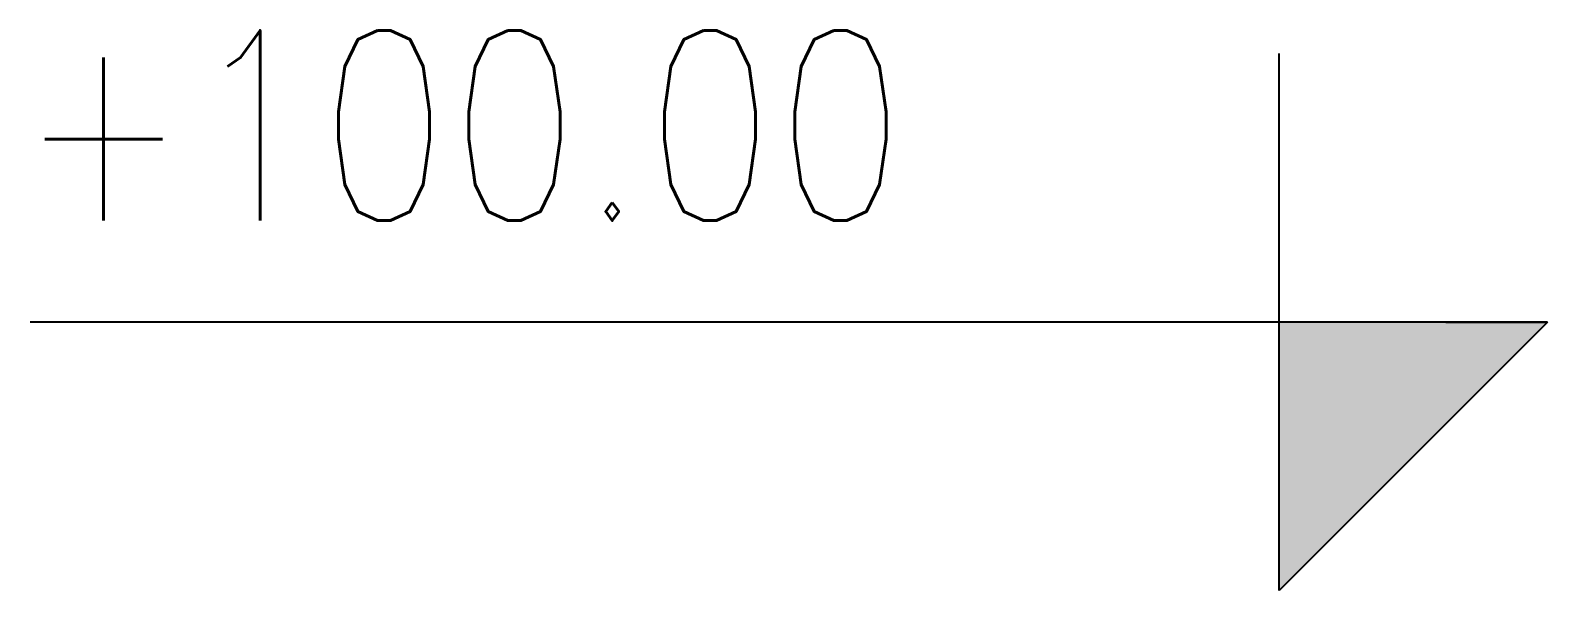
# Model space of a CAD drawing. Header units: millimetres. Extents: x 18963 to 156110, y 10619 to 121460.
# Drawn here: x 18990.32 to 19022.24, y 94683.75 to 94695.53 of the extents above; entities that cross this region are included whole.
import ezdxf
from ezdxf.enums import TextEntityAlignment as Align

# ---------------------------------------------------------------- set-up
doc = ezdxf.new("R2010")
doc.units = ezdxf.units.MM
doc.header["$MEASUREMENT"] = 0
for name, color, linetype in [('Ano_Tag_Lvl', 95, 'Continuous'), ('Hth_Section tag', 204, 'Continuous'), ('Txt_Tag', 95, 'Continuous')]:
    doc.layers.add(name, color=color, linetype=linetype)
doc.styles.add('Jwalant', font='romans.shx', dxfattribs={"width": 0.8})

# ---------------------------------------------------------------- blocks, each defined once
blk = doc.blocks.new('Level Tag Elevation')
at = {"layer": 'Hth_Section tag'}
blk.add_hatch(color=256, dxfattribs=at).paths.add_polyline_path([(-10.051, 0), (-6.535, 3.516), (-10.051, 3.516)])
for p, q in [((-10.051, 0), (-10.051, 7.032)), ((-6.535, 3.516), (-26.408, 3.516)), ((-6.535, 3.516), (-10.051, 0)), ((-7.867, 3.516), (-6.535, 3.516)), ((-7.867, 3.516), (-6.535, 3.516))]:
    blk.add_line(p, q)
at = {"layer": 'Txt_Tag', "style": 'Jwalant', "width": 0.8}
blk.add_attdef('ELEVATIONNAME', text='', height=3, dxfattribs=at).set_placement((-26.503, 7.334), align=Align.TOP_LEFT)

msp = doc.modelspace()

# ---------------------------------------------------------------- block references
at = {"layer": 'Ano_Tag_Lvl', "color": 2}
ref = msp.add_blockref('Level Tag Elevation', (19032.733, 94683.752), dxfattribs=dict(at, xscale=1.606034190444106, yscale=1.606034190444106, zscale=1.606034190444106))
ref.add_attrib('ELEVATIONNAME', '+100.00', dxfattribs={"layer": '0', "height": 4, "style": 'Jwalant', "width": 0.8}).set_placement((18990.081, 94695.531), align=Align.TOP_LEFT)

doc.saveas('drawing.dxf')
